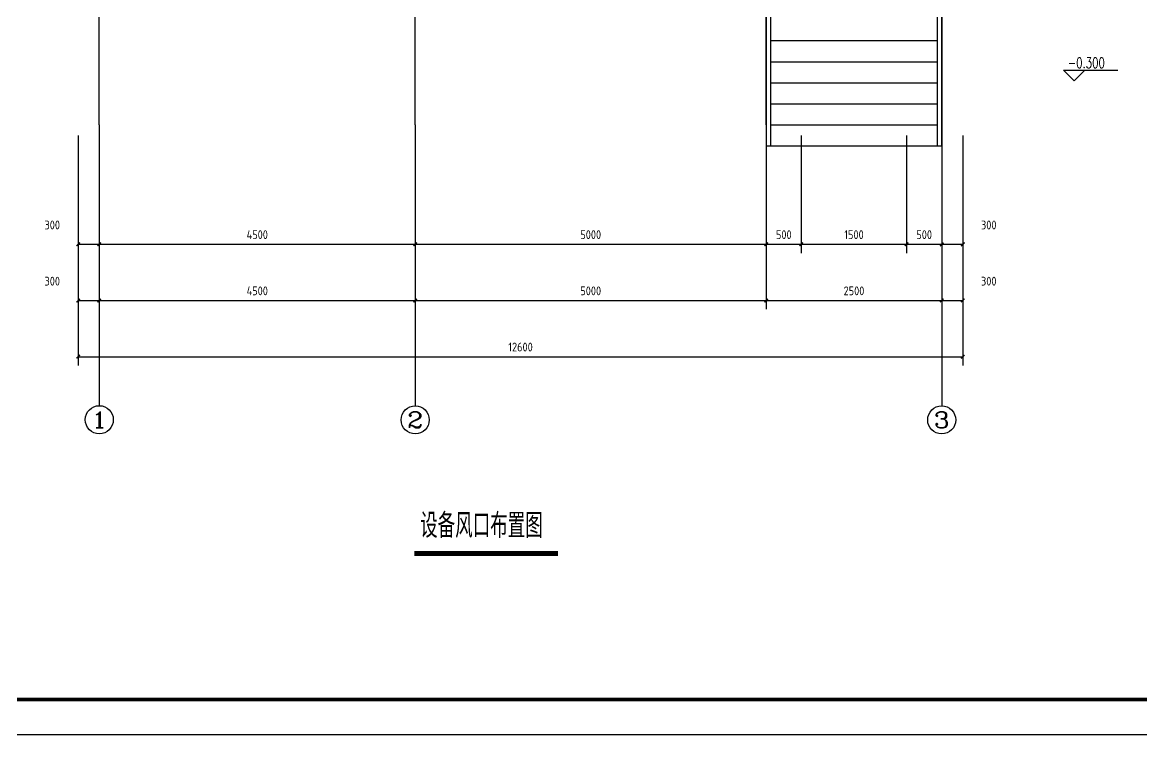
# Model space of a CAD drawing. Extents: x 5136380 to 5447195, y -425726 to -253846.
# Drawn here: x 5223111 to 5239054, y -401375 to -391235 of the extents above; entities that cross this region are included whole.
import ezdxf
from ezdxf.enums import TextEntityAlignment as Align

# ---------------------------------------------------------------- set-up
doc = ezdxf.new("R2010")
doc.units = 0
doc.header["$LTSCALE"] = 1000
doc.header["$MEASUREMENT"] = 0
doc.linetypes.add('DOTE', pattern=[2.42, 2, -0.2, 0.02, -0.2])
doc.layers.get('0').update_dxf_attribs({"linetype": 'CONTINUOUS'})
doc.layers.get('Defpoints').update_dxf_attribs({"linetype": 'CONTINUOUS'})
for name, color, linetype in [('AXIS', 3, 'CONTINUOUS'), ('AXIS_TEXT', 7, 'CONTINUOUS'), ('DIM_ELEV', 3, 'CONTINUOUS'), ('DIM_SYMB', 3, 'CONTINUOUS'), ('DOTE', 252, 'CONTINUOUS'), ('PUB_TEXT', 7, 'CONTINUOUS'), ('PUB_TITLE', 4, 'CONTINUOUS'), ('STAIR', 5, 'CONTINUOUS')]:
    doc.layers.add(name, color=color, linetype=linetype)
doc.styles.add('_TCH_AXIS', font='COMPLEX', dxfattribs={"bigfont": 'GBCBIG'})
doc.styles.add('_TCH_DIM', font='SIMPLEX', dxfattribs={"bigfont": 'GBCBIG'})
doc.styles.add('COMPLEX', font='COMPLEX')
doc.styles.add('sceie', font='sceie.shx', dxfattribs={"bigfont": 'sceic.shx'})
doc.styles.add('样式 1', font='sceie.shx', dxfattribs={"width": 0.75, "bigfont": 'sceic.shx'})
doc.dimstyles.new('副本 STANDARD', dxfattribs={"dimscale": 50, "dimtxt": 2.5, "dimasz": 1, "dimexe": 2.5, "dimexo": 3, "dimgap": 1.5, "dimtad": 1, "dimdec": 0, "dimzin": 0, "dimdsep": 46, "dimtxsty": 'sceie', "dimblk": 'ARCHTICK', "dimcen": 0.09, "dimadec": 0, "dimazin": 0, "dimtfac": 1, "dimtdec": 0, "dimtix": 1, "dimtmove": 2, "dimatfit": 3, "dimfxl": 0, "dimtolj": 1, "dimtzin": 0, "dimarcsym": 0})

# ---------------------------------------------------------------- blocks, each defined once
blk = doc.blocks.new('_ArchTick')
at = {"color": 0, "linetype": 'ByBlock', "const_width": 0.4}
blk.add_lwpolyline([(-0.5, -0.5), (0.5, 0.5)], dxfattribs=at)
blk = doc.blocks.new('*D133')
at = {"color": 0, "lineweight": -2, "transparency": 16777216}
for p, q in [((5223907, -392844), (5223907, -394519)), ((5224207, -392844), (5224207, -394519)), ((5223907, -394394), (5224207, -394394))]:
    blk.add_line(p, q, dxfattribs=at)
at = {"layer": 'Defpoints', "color": 0, "transparency": 16777216}
for p in [(5223907, -392694), (5224207, -392694), (5224207, -394394)]:
    blk.add_point(p, dxfattribs=at)
at = {"color": 0, "lineweight": -2, "transparency": 16777216, "xscale": 50, "yscale": 50, "zscale": 50, "rotation": 180}
blk.add_blockref('_ArchTick', (5223907, -394394), dxfattribs=at)
at = {"color": 0, "lineweight": -2, "transparency": 16777216, "xscale": 50, "yscale": 50, "zscale": 50}
blk.add_blockref('_ArchTick', (5224207, -394394), dxfattribs=at)
at = {"color": 0, "transparency": 16777216, "insert": (5223537, -394119), "char_height": 125, "attachment_point": 5, "style": 'sceie'}
blk.add_mtext('\\A1;300', dxfattribs=at)
blk = doc.blocks.new('*D134')
at = {"color": 0, "lineweight": -2, "transparency": 16777216}
for p, q in [((5224207, -392844), (5224207, -394519)), ((5228707, -392844), (5228707, -394519)), ((5224207, -394394), (5228707, -394394))]:
    blk.add_line(p, q, dxfattribs=at)
at = {"layer": 'Defpoints', "color": 0, "transparency": 16777216}
for p in [(5224207, -392694), (5228707, -392694), (5228707, -394394)]:
    blk.add_point(p, dxfattribs=at)
at = {"color": 0, "lineweight": -2, "transparency": 16777216, "xscale": 50, "yscale": 50, "zscale": 50, "rotation": 180}
blk.add_blockref('_ArchTick', (5224207, -394394), dxfattribs=at)
at = {"color": 0, "lineweight": -2, "transparency": 16777216, "xscale": 50, "yscale": 50, "zscale": 50}
blk.add_blockref('_ArchTick', (5228707, -394394), dxfattribs=at)
at = {"color": 0, "transparency": 16777216, "insert": (5226457, -394257), "char_height": 125, "attachment_point": 5, "style": 'sceie'}
blk.add_mtext('\\A1;4500', dxfattribs=at)
blk = doc.blocks.new('*D135')
at = {"color": 0, "lineweight": -2, "transparency": 16777216}
for p, q in [((5228707, -392844), (5228707, -394519)), ((5233707, -392844), (5233707, -394519)), ((5228707, -394394), (5233707, -394394))]:
    blk.add_line(p, q, dxfattribs=at)
at = {"layer": 'Defpoints', "color": 0, "transparency": 16777216}
for p in [(5228707, -392694), (5233707, -392694), (5233707, -394394)]:
    blk.add_point(p, dxfattribs=at)
at = {"color": 0, "lineweight": -2, "transparency": 16777216, "xscale": 50, "yscale": 50, "zscale": 50, "rotation": 180}
blk.add_blockref('_ArchTick', (5228707, -394394), dxfattribs=at)
at = {"color": 0, "lineweight": -2, "transparency": 16777216, "xscale": 50, "yscale": 50, "zscale": 50}
blk.add_blockref('_ArchTick', (5233707, -394394), dxfattribs=at)
at = {"color": 0, "transparency": 16777216, "insert": (5231207, -394257), "char_height": 125, "attachment_point": 5, "style": 'sceie'}
blk.add_mtext('\\A1;5000', dxfattribs=at)
blk = doc.blocks.new('*D136')
at = {"color": 0, "lineweight": -2, "transparency": 16777216}
for p, q in [((5233707, -392844), (5233707, -394519)), ((5234207, -392844), (5234207, -394519)), ((5233707, -394394), (5234207, -394394))]:
    blk.add_line(p, q, dxfattribs=at)
at = {"layer": 'Defpoints', "color": 0, "transparency": 16777216}
for p in [(5233707, -392694), (5234207, -392694), (5234207, -394394)]:
    blk.add_point(p, dxfattribs=at)
at = {"color": 0, "lineweight": -2, "transparency": 16777216, "xscale": 50, "yscale": 50, "zscale": 50, "rotation": 180}
blk.add_blockref('_ArchTick', (5233707, -394394), dxfattribs=at)
at = {"color": 0, "lineweight": -2, "transparency": 16777216, "xscale": 50, "yscale": 50, "zscale": 50}
blk.add_blockref('_ArchTick', (5234207, -394394), dxfattribs=at)
at = {"color": 0, "transparency": 16777216, "insert": (5233957, -394257), "char_height": 125, "attachment_point": 5, "style": 'sceie'}
blk.add_mtext('\\A1;500', dxfattribs=at)
blk = doc.blocks.new('*D137')
at = {"color": 0, "lineweight": -2, "transparency": 16777216}
for p, q in [((5234207, -392844), (5234207, -394519)), ((5235707, -392844), (5235707, -394519)), ((5234207, -394394), (5235707, -394394))]:
    blk.add_line(p, q, dxfattribs=at)
at = {"layer": 'Defpoints', "color": 0, "transparency": 16777216}
for p in [(5234207, -392694), (5235707, -392694), (5235707, -394394)]:
    blk.add_point(p, dxfattribs=at)
at = {"color": 0, "lineweight": -2, "transparency": 16777216, "xscale": 50, "yscale": 50, "zscale": 50, "rotation": 180}
blk.add_blockref('_ArchTick', (5234207, -394394), dxfattribs=at)
at = {"color": 0, "lineweight": -2, "transparency": 16777216, "xscale": 50, "yscale": 50, "zscale": 50}
blk.add_blockref('_ArchTick', (5235707, -394394), dxfattribs=at)
at = {"color": 0, "transparency": 16777216, "insert": (5234957, -394257), "char_height": 125, "attachment_point": 5, "style": 'sceie'}
blk.add_mtext('\\A1;1500', dxfattribs=at)
blk = doc.blocks.new('*D138')
at = {"color": 0, "lineweight": -2, "transparency": 16777216}
for p, q in [((5235707, -392844), (5235707, -394519)), ((5236207, -392844), (5236207, -394519)), ((5235707, -394394), (5236207, -394394))]:
    blk.add_line(p, q, dxfattribs=at)
at = {"layer": 'Defpoints', "color": 0, "transparency": 16777216}
for p in [(5235707, -392694), (5236207, -392694), (5236207, -394394)]:
    blk.add_point(p, dxfattribs=at)
at = {"color": 0, "lineweight": -2, "transparency": 16777216, "xscale": 50, "yscale": 50, "zscale": 50, "rotation": 180}
blk.add_blockref('_ArchTick', (5235707, -394394), dxfattribs=at)
at = {"color": 0, "lineweight": -2, "transparency": 16777216, "xscale": 50, "yscale": 50, "zscale": 50}
blk.add_blockref('_ArchTick', (5236207, -394394), dxfattribs=at)
at = {"color": 0, "transparency": 16777216, "insert": (5235957, -394257), "char_height": 125, "attachment_point": 5, "style": 'sceie'}
blk.add_mtext('\\A1;500', dxfattribs=at)
blk = doc.blocks.new('*D139')
at = {"color": 0, "lineweight": -2, "transparency": 16777216}
for p, q in [((5236207, -392844), (5236207, -394519)), ((5236507, -392844), (5236507, -394519)), ((5236207, -394394), (5236507, -394394))]:
    blk.add_line(p, q, dxfattribs=at)
at = {"layer": 'Defpoints', "color": 0, "transparency": 16777216}
for p in [(5236207, -392694), (5236507, -392694), (5236507, -394394)]:
    blk.add_point(p, dxfattribs=at)
at = {"color": 0, "lineweight": -2, "transparency": 16777216, "xscale": 50, "yscale": 50, "zscale": 50, "rotation": 180}
blk.add_blockref('_ArchTick', (5236207, -394394), dxfattribs=at)
at = {"color": 0, "lineweight": -2, "transparency": 16777216, "xscale": 50, "yscale": 50, "zscale": 50}
blk.add_blockref('_ArchTick', (5236507, -394394), dxfattribs=at)
at = {"color": 0, "transparency": 16777216, "insert": (5236877, -394119), "char_height": 125, "attachment_point": 5, "style": 'sceie'}
blk.add_mtext('\\A1;300', dxfattribs=at)
blk = doc.blocks.new('*D149')
at = {"color": 0, "lineweight": -2, "transparency": 16777216}
for p, q in [((5223907, -392844), (5223907, -395319)), ((5224207, -392844), (5224207, -395319)), ((5223907, -395194), (5224207, -395194))]:
    blk.add_line(p, q, dxfattribs=at)
at = {"layer": 'Defpoints', "color": 0, "transparency": 16777216}
for p in [(5223907, -392694), (5224207, -392694), (5224207, -395194)]:
    blk.add_point(p, dxfattribs=at)
at = {"color": 0, "lineweight": -2, "transparency": 16777216, "xscale": 50, "yscale": 50, "zscale": 50, "rotation": 180}
blk.add_blockref('_ArchTick', (5223907, -395194), dxfattribs=at)
at = {"color": 0, "lineweight": -2, "transparency": 16777216, "xscale": 50, "yscale": 50, "zscale": 50}
blk.add_blockref('_ArchTick', (5224207, -395194), dxfattribs=at)
at = {"color": 0, "transparency": 16777216, "insert": (5223537, -394919), "char_height": 125, "attachment_point": 5, "style": 'sceie'}
blk.add_mtext('\\A1;300', dxfattribs=at)
blk = doc.blocks.new('*D150')
at = {"color": 0, "lineweight": -2, "transparency": 16777216}
for p, q in [((5224207, -392844), (5224207, -395319)), ((5228707, -392844), (5228707, -395319)), ((5224207, -395194), (5228707, -395194))]:
    blk.add_line(p, q, dxfattribs=at)
at = {"layer": 'Defpoints', "color": 0, "transparency": 16777216}
for p in [(5224207, -392694), (5228707, -392694), (5228707, -395194)]:
    blk.add_point(p, dxfattribs=at)
at = {"color": 0, "lineweight": -2, "transparency": 16777216, "xscale": 50, "yscale": 50, "zscale": 50, "rotation": 180}
blk.add_blockref('_ArchTick', (5224207, -395194), dxfattribs=at)
at = {"color": 0, "lineweight": -2, "transparency": 16777216, "xscale": 50, "yscale": 50, "zscale": 50}
blk.add_blockref('_ArchTick', (5228707, -395194), dxfattribs=at)
at = {"color": 0, "transparency": 16777216, "insert": (5226457, -395057), "char_height": 125, "attachment_point": 5, "style": 'sceie'}
blk.add_mtext('\\A1;4500', dxfattribs=at)
blk = doc.blocks.new('*D151')
at = {"color": 0, "lineweight": -2, "transparency": 16777216}
for p, q in [((5228707, -392844), (5228707, -395319)), ((5233707, -392844), (5233707, -395319)), ((5228707, -395194), (5233707, -395194))]:
    blk.add_line(p, q, dxfattribs=at)
at = {"layer": 'Defpoints', "color": 0, "transparency": 16777216}
for p in [(5228707, -392694), (5233707, -392694), (5233707, -395194)]:
    blk.add_point(p, dxfattribs=at)
at = {"color": 0, "lineweight": -2, "transparency": 16777216, "xscale": 50, "yscale": 50, "zscale": 50, "rotation": 180}
blk.add_blockref('_ArchTick', (5228707, -395194), dxfattribs=at)
at = {"color": 0, "lineweight": -2, "transparency": 16777216, "xscale": 50, "yscale": 50, "zscale": 50}
blk.add_blockref('_ArchTick', (5233707, -395194), dxfattribs=at)
at = {"color": 0, "transparency": 16777216, "insert": (5231207, -395057), "char_height": 125, "attachment_point": 5, "style": 'sceie'}
blk.add_mtext('\\A1;5000', dxfattribs=at)
blk = doc.blocks.new('*D152')
at = {"color": 0, "lineweight": -2, "transparency": 16777216}
for p, q in [((5233707, -392844), (5233707, -395319)), ((5236207, -392844), (5236207, -395319)), ((5233707, -395194), (5236207, -395194))]:
    blk.add_line(p, q, dxfattribs=at)
at = {"layer": 'Defpoints', "color": 0, "transparency": 16777216}
for p in [(5233707, -392694), (5236207, -392694), (5236207, -395194)]:
    blk.add_point(p, dxfattribs=at)
at = {"color": 0, "lineweight": -2, "transparency": 16777216, "xscale": 50, "yscale": 50, "zscale": 50, "rotation": 180}
blk.add_blockref('_ArchTick', (5233707, -395194), dxfattribs=at)
at = {"color": 0, "lineweight": -2, "transparency": 16777216, "xscale": 50, "yscale": 50, "zscale": 50}
blk.add_blockref('_ArchTick', (5236207, -395194), dxfattribs=at)
at = {"color": 0, "transparency": 16777216, "insert": (5234957, -395057), "char_height": 125, "attachment_point": 5, "style": 'sceie'}
blk.add_mtext('\\A1;2500', dxfattribs=at)
blk = doc.blocks.new('*D153')
at = {"color": 0, "lineweight": -2, "transparency": 16777216}
for p, q in [((5236207, -392844), (5236207, -395319)), ((5236507, -392844), (5236507, -395319)), ((5236207, -395194), (5236507, -395194))]:
    blk.add_line(p, q, dxfattribs=at)
at = {"layer": 'Defpoints', "color": 0, "transparency": 16777216}
for p in [(5236207, -392694), (5236507, -392694), (5236507, -395194)]:
    blk.add_point(p, dxfattribs=at)
at = {"color": 0, "lineweight": -2, "transparency": 16777216, "xscale": 50, "yscale": 50, "zscale": 50, "rotation": 180}
blk.add_blockref('_ArchTick', (5236207, -395194), dxfattribs=at)
at = {"color": 0, "lineweight": -2, "transparency": 16777216, "xscale": 50, "yscale": 50, "zscale": 50}
blk.add_blockref('_ArchTick', (5236507, -395194), dxfattribs=at)
at = {"color": 0, "transparency": 16777216, "insert": (5236877, -394919), "char_height": 125, "attachment_point": 5, "style": 'sceie'}
blk.add_mtext('\\A1;300', dxfattribs=at)
blk = doc.blocks.new('*D154')
at = {"color": 0, "lineweight": -2, "transparency": 16777216}
for p, q in [((5223907, -392844), (5223907, -396119)), ((5236507, -392844), (5236507, -396119)), ((5223907, -395994), (5236507, -395994))]:
    blk.add_line(p, q, dxfattribs=at)
at = {"layer": 'Defpoints', "color": 0, "transparency": 16777216}
for p in [(5223907, -392694), (5236507, -392694), (5236507, -395994)]:
    blk.add_point(p, dxfattribs=at)
at = {"color": 0, "lineweight": -2, "transparency": 16777216, "xscale": 50, "yscale": 50, "zscale": 50, "rotation": 180}
blk.add_blockref('_ArchTick', (5223907, -395994), dxfattribs=at)
at = {"color": 0, "lineweight": -2, "transparency": 16777216, "xscale": 50, "yscale": 50, "zscale": 50}
blk.add_blockref('_ArchTick', (5236507, -395994), dxfattribs=at)
at = {"color": 0, "transparency": 16777216, "insert": (5230207, -395857), "char_height": 125, "attachment_point": 5, "style": 'sceie'}
blk.add_mtext('\\A1;12600', dxfattribs=at)
blk = doc.blocks.new('_AXISO')
blk.add_circle((0, 0), 0.5)
at = {"layer": 'AXIS_TEXT', "style": 'COMPLEX', "width": 1.041667}
blk.add_attdef('A', text='', height=0.56, dxfattribs=at).set_placement((-0.25, -0.28), (0.25, -0.28), align=Align.FIT)

msp = doc.modelspace()

# ---------------------------------------------------------------- linework, layer by layer
at = {"layer": 'AXIS', "color": 0}
for p, q in [((5224206.7, -392694.3), (5224206.7, -396694.3)), ((5228706.7, -392694.3), (5228706.7, -396694.3)), ((5236206.7, -392694.3), (5236206.7, -396694.3))]:
    msp.add_line(p, q, dxfattribs=at)
at = {"layer": 'DIM_ELEV', "color": 0}
for p, q in [((5238093.3, -392065.9), (5237943.3, -391915.9)), ((5237943.3, -391915.9), (5238713.4, -391915.9)), ((5238093.3, -392065.9), (5238243.3, -391915.9))]:
    msp.add_line(p, q, dxfattribs=at)
at = {"layer": 'DIM_SYMB', "const_width": 70}
msp.add_lwpolyline([(5228692.4, -398796.6), (5230742.4, -398796.6)], dxfattribs=at)
at = {"layer": 'DOTE', "linetype": 'DOTE'}
for p, q in [((5224206.7, -392694.3), (5224206.7, -376394.3)), ((5228706.7, -392694.3), (5228706.7, -376394.3)), ((5236206.7, -392694.3), (5236206.7, -376394.3)), ((5236206.7, -376394.3), (5236206.7, -394294.3))]:
    msp.add_line(p, q, dxfattribs=at)
at = {"layer": 'DOTE', "color": 253, "linetype": 'DOTE'}
for p, q in [((5233707, -392694.3), (5233707, -386716.7)), ((5233706.7, -392694.3), (5233706.7, -387194.3))]:
    msp.add_line(p, q, dxfattribs=at)
at = {"layer": 'PUB_TITLE', "color": 4}
msp.add_lwpolyline([(5210715.7, -401375), (5252765.7, -401375), (5252765.7, -371675), (5210715.7, -371675)], close=True, dxfattribs=at)
at = {"layer": 'PUB_TITLE', "color": 4, "const_width": 50}
msp.add_lwpolyline([(5211965.7, -400875), (5252265.7, -400875), (5252265.7, -372175), (5211965.7, -372175)], close=True, dxfattribs=at)
at = {"layer": 'STAIR', "color": 253}
for p, q in [((5233767, -391494.3), (5236147, -391494.3)), ((5233767, -391794.3), (5236147, -391794.3)), ((5233767, -392094.3), (5236147, -392094.3)), ((5233767, -392394.3), (5236147, -392394.3)), ((5233767, -392694.3), (5236147, -392694.3))]:
    msp.add_line(p, q, dxfattribs=at)
for points in [[(5233707, -389994.3), (5233707, -392994.3), (5236207, -392994.3), (5236207, -389994.3)], [(5233767, -389994.3), (5233767, -392994.3)], [(5236147, -392994.3), (5236147, -389994.3)]]:
    msp.add_lwpolyline(points, dxfattribs=at)

# ---------------------------------------------------------------- block references
at = {"layer": 'AXIS', "color": 0}
ref = msp.add_blockref('_AXISO', (5224206.7, -396892.1), dxfattribs=dict(at, xscale=400, yscale=400, zscale=400))
ref.add_attrib('A', '1', dxfattribs={"layer": 'AXIS_TEXT', "color": 0, "height": 226.3, "style": '_TCH_AXIS', "width": 2.333333}).set_placement((5224093.6, -397005.2), (5224319.9, -397005.2), align=Align.FIT)
ref = msp.add_blockref('_AXISO', (5228706.7, -396894.3), dxfattribs=dict(at, xscale=400, yscale=400, zscale=400))
ref.add_attrib('A', '2', dxfattribs={"layer": 'AXIS_TEXT', "color": 0, "height": 226.3, "style": '_TCH_AXIS', "width": 1.5}).set_placement((5228593.6, -397007.4), (5228819.9, -397007.4), align=Align.FIT)
ref = msp.add_blockref('_AXISO', (5236206.7, -396894.3), dxfattribs=dict(at, xscale=400, yscale=400, zscale=400))
ref.add_attrib('A', '3', dxfattribs={"layer": 'AXIS_TEXT', "color": 0, "height": 226.3, "style": '_TCH_AXIS', "width": 1.5}).set_placement((5236093.6, -397007.4), (5236319.9, -397007.4), align=Align.FIT)

# ---------------------------------------------------------------- texts
at = {"layer": 'PUB_TEXT', "color": 0}
for s, height, style, width, p in [('-0.300', 150, '_TCH_DIM', 0.705882, (5238003.9, -391886.3)), ('设备风口布置图', 350, '样式 1', 0.75, (5228776.8, -398573.9))]:
    msp.add_text(s, height=height, dxfattribs=dict(at, style=style, width=width)).set_placement(p)

# ---------------------------------------------------------------- dimensions: what is measured, and where the dimension line sits
at = {"color": 0}
for base, p1, p2, picture, middle in [((5224206.7, -394394.3), (5223906.7, -392694.3), (5224206.7, -392694.3), '*D133', (5223536.7, -394119.3)), ((5224206.7, -395194.3), (5223906.7, -392694.3), (5224206.7, -392694.3), '*D149', (5223536.7, -394919.3)), ((5236506.7, -394394.3), (5236206.7, -392694.3), (5236506.7, -392694.3), '*D139', (5236876.7, -394119.3)), ((5236506.7, -395194.3), (5236206.7, -392694.3), (5236506.7, -392694.3), '*D153', (5236876.7, -394919.3))]:
    dim = msp.add_linear_dim(base=base, p1=p1, p2=p2, angle=0, dimstyle='副本 STANDARD', dxfattribs=at)
    dim.commit()
    dim.dimension.update_dxf_attribs({"geometry": picture, "text_midpoint": middle, "dimtype": 161})
for p1, p2, distance, picture, middle in [((5223906.7, -392694.3), (5236506.7, -392694.3), -3300, '*D154', (5230206.7, -395856.8)), ((5224206.7, -392694.3), (5228706.7, -392694.3), -1700, '*D134', (5226456.7, -394256.8)), ((5224206.7, -392694.3), (5228706.7, -392694.3), -2500, '*D150', (5226456.7, -395056.8)), ((5228706.7, -392694.3), (5233706.7, -392694.3), -1700, '*D135', (5231206.7, -394256.8)), ((5228706.7, -392694.3), (5233706.7, -392694.3), -2500, '*D151', (5231206.7, -395056.8)), ((5233706.7, -392694.3), (5234207, -392694.3), -1700, '*D136', (5233956.9, -394256.8)), ((5233706.7, -392694.3), (5236206.7, -392694.3), -2500, '*D152', (5234956.7, -395056.8)), ((5234207, -392694.3), (5235707, -392694.3), -1700, '*D137', (5234957, -394256.8)), ((5235707, -392694.3), (5236206.7, -392694.3), -1700, '*D138', (5235956.9, -394256.8))]:
    dim = msp.add_aligned_dim(p1=p1, p2=p2, distance=distance, dimstyle='副本 STANDARD', dxfattribs=at)
    dim.commit()
    dim.dimension.update_dxf_attribs({"geometry": picture, "text_midpoint": middle})

doc.saveas('drawing.dxf')
